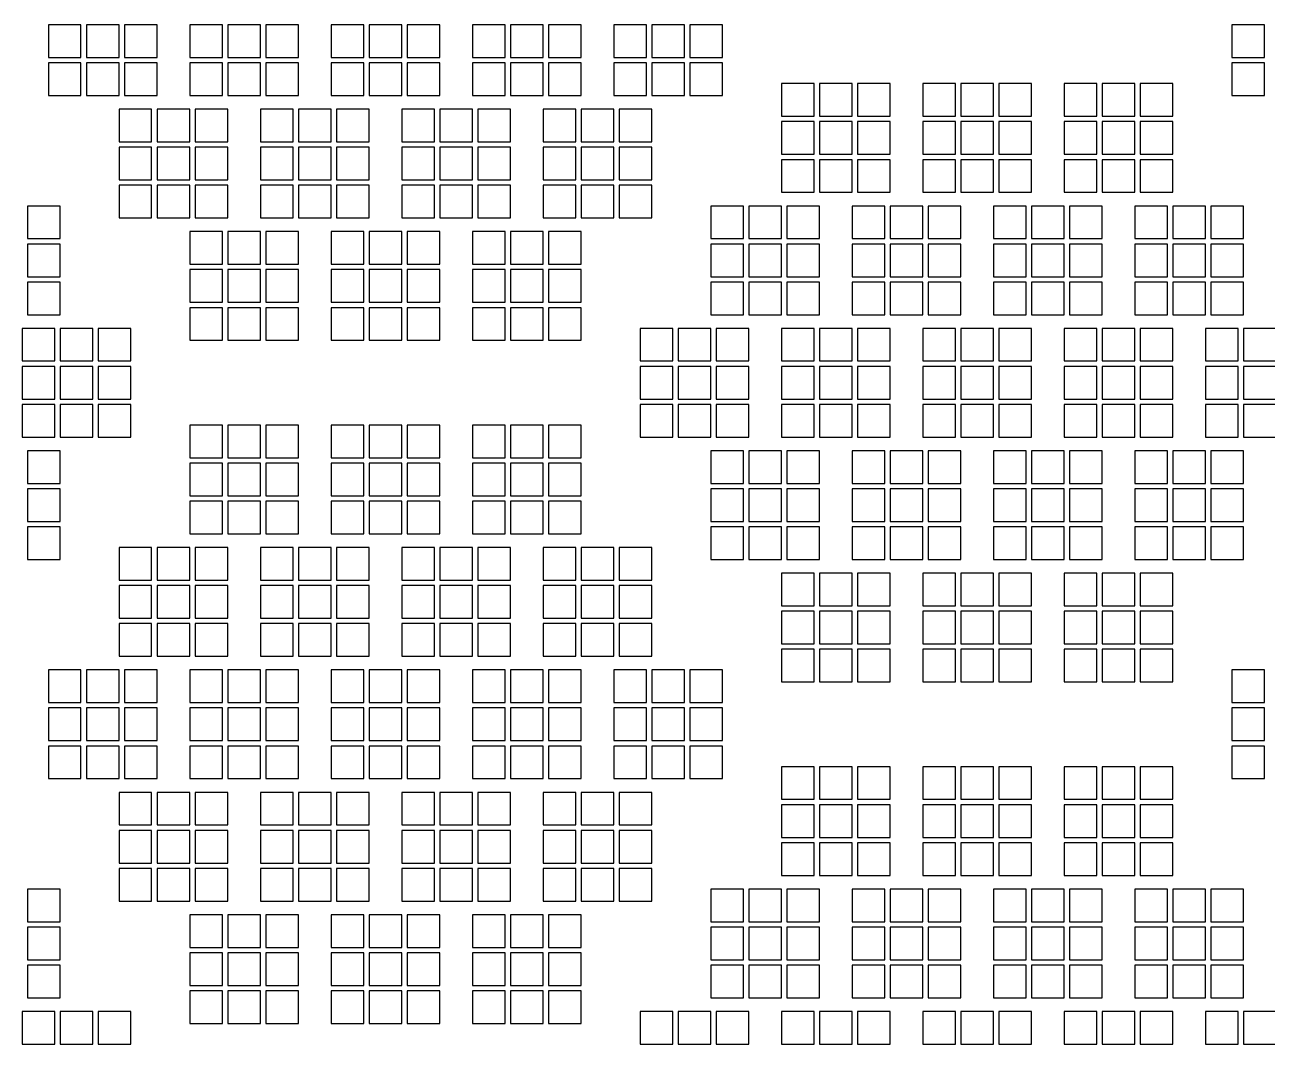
# Model space of a CAD drawing. Extents: x -49 to 54, y -38 to 38.
# Drawn here: x -22.36 to -10.94, y -20.22 to -10.85 of the extents above; entities that cross this region are included whole.
import ezdxf

# ---------------------------------------------------------------- set-up
doc = ezdxf.new("R2010")
doc.units = 0
doc.layers.add('BACK_LAYER', color=5, linetype='CONTINUOUS')

msp = doc.modelspace()

# ---------------------------------------------------------------- linework, layer by layer
at = {"layer": 'BACK_LAYER'}
for points in [[(-22.147, -11.147), (-21.847, -11.147), (-21.847, -10.847), (-22.147, -10.847)], [(-21.797, -11.147), (-21.497, -11.147), (-21.497, -10.847), (-21.797, -10.847)], [(-21.447, -11.147), (-21.147, -11.147), (-21.147, -10.847), (-21.447, -10.847)], [(-20.847, -11.147), (-20.547, -11.147), (-20.547, -10.847), (-20.847, -10.847)], [(-20.497, -11.147), (-20.197, -11.147), (-20.197, -10.847), (-20.497, -10.847)], [(-20.147, -11.147), (-19.847, -11.147), (-19.847, -10.847), (-20.147, -10.847)], [(-19.547, -11.147), (-19.247, -11.147), (-19.247, -10.847), (-19.547, -10.847)], [(-19.197, -11.147), (-18.897, -11.147), (-18.897, -10.847), (-19.197, -10.847)], [(-18.847, -11.147), (-18.547, -11.147), (-18.547, -10.847), (-18.847, -10.847)], [(-18.247, -11.147), (-17.947, -11.147), (-17.947, -10.847), (-18.247, -10.847)], [(-17.897, -11.147), (-17.597, -11.147), (-17.597, -10.847), (-17.897, -10.847)], [(-17.547, -11.147), (-17.247, -11.147), (-17.247, -10.847), (-17.547, -10.847)], [(-16.947, -11.147), (-16.647, -11.147), (-16.647, -10.847), (-16.947, -10.847)], [(-16.597, -11.147), (-16.297, -11.147), (-16.297, -10.847), (-16.597, -10.847)], [(-16.247, -11.147), (-15.947, -11.147), (-15.947, -10.847), (-16.247, -10.847)], [(-11.263, -11.147), (-10.963, -11.147), (-10.963, -10.847), (-11.263, -10.847)], [(-22.147, -11.497), (-21.847, -11.497), (-21.847, -11.197), (-22.147, -11.197)], [(-21.797, -11.497), (-21.497, -11.497), (-21.497, -11.197), (-21.797, -11.197)], [(-21.447, -11.497), (-21.147, -11.497), (-21.147, -11.197), (-21.447, -11.197)], [(-20.847, -11.497), (-20.547, -11.497), (-20.547, -11.197), (-20.847, -11.197)], [(-20.497, -11.497), (-20.197, -11.497), (-20.197, -11.197), (-20.497, -11.197)], [(-20.147, -11.497), (-19.847, -11.497), (-19.847, -11.197), (-20.147, -11.197)], [(-19.547, -11.497), (-19.247, -11.497), (-19.247, -11.197), (-19.547, -11.197)], [(-19.197, -11.497), (-18.897, -11.497), (-18.897, -11.197), (-19.197, -11.197)], [(-18.847, -11.497), (-18.547, -11.497), (-18.547, -11.197), (-18.847, -11.197)], [(-18.247, -11.497), (-17.947, -11.497), (-17.947, -11.197), (-18.247, -11.197)], [(-17.897, -11.497), (-17.597, -11.497), (-17.597, -11.197), (-17.897, -11.197)], [(-17.547, -11.497), (-17.247, -11.497), (-17.247, -11.197), (-17.547, -11.197)], [(-16.947, -11.497), (-16.647, -11.497), (-16.647, -11.197), (-16.947, -11.197)], [(-16.597, -11.497), (-16.297, -11.497), (-16.297, -11.197), (-16.597, -11.197)], [(-16.247, -11.497), (-15.947, -11.497), (-15.947, -11.197), (-16.247, -11.197)], [(-11.263, -11.497), (-10.963, -11.497), (-10.963, -11.197), (-11.263, -11.197)], [(-15.405, -11.687), (-15.105, -11.687), (-15.105, -11.387), (-15.405, -11.387)], [(-15.055, -11.687), (-14.755, -11.687), (-14.755, -11.387), (-15.055, -11.387)], [(-14.705, -11.687), (-14.405, -11.687), (-14.405, -11.387), (-14.705, -11.387)], [(-14.105, -11.687), (-13.805, -11.687), (-13.805, -11.387), (-14.105, -11.387)], [(-13.755, -11.687), (-13.455, -11.687), (-13.455, -11.387), (-13.755, -11.387)], [(-13.405, -11.687), (-13.105, -11.687), (-13.105, -11.387), (-13.405, -11.387)], [(-12.805, -11.687), (-12.505, -11.687), (-12.505, -11.387), (-12.805, -11.387)], [(-12.455, -11.687), (-12.155, -11.687), (-12.155, -11.387), (-12.455, -11.387)], [(-12.105, -11.687), (-11.805, -11.687), (-11.805, -11.387), (-12.105, -11.387)], [(-21.497, -11.922), (-21.197, -11.922), (-21.197, -11.622), (-21.497, -11.622)], [(-21.147, -11.922), (-20.847, -11.922), (-20.847, -11.622), (-21.147, -11.622)], [(-20.797, -11.922), (-20.497, -11.922), (-20.497, -11.622), (-20.797, -11.622)], [(-20.197, -11.922), (-19.897, -11.922), (-19.897, -11.622), (-20.197, -11.622)], [(-19.847, -11.922), (-19.547, -11.922), (-19.547, -11.622), (-19.847, -11.622)], [(-19.497, -11.922), (-19.197, -11.922), (-19.197, -11.622), (-19.497, -11.622)], [(-18.897, -11.922), (-18.597, -11.922), (-18.597, -11.622), (-18.897, -11.622)], [(-18.547, -11.922), (-18.247, -11.922), (-18.247, -11.622), (-18.547, -11.622)], [(-18.197, -11.922), (-17.897, -11.922), (-17.897, -11.622), (-18.197, -11.622)], [(-17.597, -11.922), (-17.297, -11.922), (-17.297, -11.622), (-17.597, -11.622)], [(-17.247, -11.922), (-16.947, -11.922), (-16.947, -11.622), (-17.247, -11.622)], [(-16.897, -11.922), (-16.597, -11.922), (-16.597, -11.622), (-16.897, -11.622)], [(-15.405, -12.037), (-15.105, -12.037), (-15.105, -11.737), (-15.405, -11.737)], [(-15.055, -12.037), (-14.755, -12.037), (-14.755, -11.737), (-15.055, -11.737)], [(-14.705, -12.037), (-14.405, -12.037), (-14.405, -11.737), (-14.705, -11.737)], [(-14.105, -12.037), (-13.805, -12.037), (-13.805, -11.737), (-14.105, -11.737)], [(-13.755, -12.037), (-13.455, -12.037), (-13.455, -11.737), (-13.755, -11.737)], [(-13.405, -12.037), (-13.105, -12.037), (-13.105, -11.737), (-13.405, -11.737)], [(-12.805, -12.037), (-12.505, -12.037), (-12.505, -11.737), (-12.805, -11.737)], [(-12.455, -12.037), (-12.155, -12.037), (-12.155, -11.737), (-12.455, -11.737)], [(-12.105, -12.037), (-11.805, -12.037), (-11.805, -11.737), (-12.105, -11.737)], [(-21.497, -12.272), (-21.197, -12.272), (-21.197, -11.972), (-21.497, -11.972)], [(-21.147, -12.272), (-20.847, -12.272), (-20.847, -11.972), (-21.147, -11.972)], [(-20.797, -12.272), (-20.497, -12.272), (-20.497, -11.972), (-20.797, -11.972)], [(-20.197, -12.272), (-19.897, -12.272), (-19.897, -11.972), (-20.197, -11.972)], [(-19.847, -12.272), (-19.547, -12.272), (-19.547, -11.972), (-19.847, -11.972)], [(-19.497, -12.272), (-19.197, -12.272), (-19.197, -11.972), (-19.497, -11.972)], [(-18.897, -12.272), (-18.597, -12.272), (-18.597, -11.972), (-18.897, -11.972)], [(-18.547, -12.272), (-18.247, -12.272), (-18.247, -11.972), (-18.547, -11.972)], [(-18.197, -12.272), (-17.897, -12.272), (-17.897, -11.972), (-18.197, -11.972)], [(-17.597, -12.272), (-17.297, -12.272), (-17.297, -11.972), (-17.597, -11.972)], [(-17.247, -12.272), (-16.947, -12.272), (-16.947, -11.972), (-17.247, -11.972)], [(-16.897, -12.272), (-16.597, -12.272), (-16.597, -11.972), (-16.897, -11.972)], [(-15.405, -12.387), (-15.105, -12.387), (-15.105, -12.087), (-15.405, -12.087)], [(-15.055, -12.387), (-14.755, -12.387), (-14.755, -12.087), (-15.055, -12.087)], [(-14.705, -12.387), (-14.405, -12.387), (-14.405, -12.087), (-14.705, -12.087)], [(-14.105, -12.387), (-13.805, -12.387), (-13.805, -12.087), (-14.105, -12.087)], [(-13.755, -12.387), (-13.455, -12.387), (-13.455, -12.087), (-13.755, -12.087)], [(-13.405, -12.387), (-13.105, -12.387), (-13.105, -12.087), (-13.405, -12.087)], [(-12.805, -12.387), (-12.505, -12.387), (-12.505, -12.087), (-12.805, -12.087)], [(-12.455, -12.387), (-12.155, -12.387), (-12.155, -12.087), (-12.455, -12.087)], [(-12.105, -12.387), (-11.805, -12.387), (-11.805, -12.087), (-12.105, -12.087)], [(-21.497, -12.622), (-21.197, -12.622), (-21.197, -12.322), (-21.497, -12.322)], [(-21.147, -12.622), (-20.847, -12.622), (-20.847, -12.322), (-21.147, -12.322)], [(-20.797, -12.622), (-20.497, -12.622), (-20.497, -12.322), (-20.797, -12.322)], [(-20.197, -12.622), (-19.897, -12.622), (-19.897, -12.322), (-20.197, -12.322)], [(-19.847, -12.622), (-19.547, -12.622), (-19.547, -12.322), (-19.847, -12.322)], [(-19.497, -12.622), (-19.197, -12.622), (-19.197, -12.322), (-19.497, -12.322)], [(-18.897, -12.622), (-18.597, -12.622), (-18.597, -12.322), (-18.897, -12.322)], [(-18.547, -12.622), (-18.247, -12.622), (-18.247, -12.322), (-18.547, -12.322)], [(-18.197, -12.622), (-17.897, -12.622), (-17.897, -12.322), (-18.197, -12.322)], [(-17.597, -12.622), (-17.297, -12.622), (-17.297, -12.322), (-17.597, -12.322)], [(-17.247, -12.622), (-16.947, -12.622), (-16.947, -12.322), (-17.247, -12.322)], [(-16.897, -12.622), (-16.597, -12.622), (-16.597, -12.322), (-16.897, -12.322)], [(-22.338, -12.813), (-22.038, -12.813), (-22.038, -12.513), (-22.338, -12.513)], [(-16.055, -12.813), (-15.755, -12.813), (-15.755, -12.513), (-16.055, -12.513)], [(-15.705, -12.813), (-15.405, -12.813), (-15.405, -12.513), (-15.705, -12.513)], [(-15.355, -12.813), (-15.055, -12.813), (-15.055, -12.513), (-15.355, -12.513)], [(-14.755, -12.813), (-14.455, -12.813), (-14.455, -12.513), (-14.755, -12.513)], [(-14.405, -12.813), (-14.105, -12.813), (-14.105, -12.513), (-14.405, -12.513)], [(-14.055, -12.813), (-13.755, -12.813), (-13.755, -12.513), (-14.055, -12.513)], [(-13.455, -12.813), (-13.155, -12.813), (-13.155, -12.513), (-13.455, -12.513)], [(-13.105, -12.813), (-12.805, -12.813), (-12.805, -12.513), (-13.105, -12.513)], [(-12.755, -12.813), (-12.455, -12.813), (-12.455, -12.513), (-12.755, -12.513)], [(-12.155, -12.813), (-11.855, -12.813), (-11.855, -12.513), (-12.155, -12.513)], [(-11.805, -12.813), (-11.505, -12.813), (-11.505, -12.513), (-11.805, -12.513)], [(-11.455, -12.813), (-11.155, -12.813), (-11.155, -12.513), (-11.455, -12.513)], [(-20.847, -13.048), (-20.547, -13.048), (-20.547, -12.748), (-20.847, -12.748)], [(-20.497, -13.048), (-20.197, -13.048), (-20.197, -12.748), (-20.497, -12.748)], [(-20.147, -13.048), (-19.847, -13.048), (-19.847, -12.748), (-20.147, -12.748)], [(-19.547, -13.048), (-19.247, -13.048), (-19.247, -12.748), (-19.547, -12.748)], [(-19.197, -13.048), (-18.897, -13.048), (-18.897, -12.748), (-19.197, -12.748)], [(-18.847, -13.048), (-18.547, -13.048), (-18.547, -12.748), (-18.847, -12.748)], [(-18.247, -13.048), (-17.947, -13.048), (-17.947, -12.748), (-18.247, -12.748)], [(-17.897, -13.048), (-17.597, -13.048), (-17.597, -12.748), (-17.897, -12.748)], [(-17.547, -13.048), (-17.247, -13.048), (-17.247, -12.748), (-17.547, -12.748)], [(-22.338, -13.163), (-22.038, -13.163), (-22.038, -12.863), (-22.338, -12.863)], [(-16.055, -13.163), (-15.755, -13.163), (-15.755, -12.863), (-16.055, -12.863)], [(-15.705, -13.163), (-15.405, -13.163), (-15.405, -12.863), (-15.705, -12.863)], [(-15.355, -13.163), (-15.055, -13.163), (-15.055, -12.863), (-15.355, -12.863)], [(-14.755, -13.163), (-14.455, -13.163), (-14.455, -12.863), (-14.755, -12.863)], [(-14.405, -13.163), (-14.105, -13.163), (-14.105, -12.863), (-14.405, -12.863)], [(-14.055, -13.163), (-13.755, -13.163), (-13.755, -12.863), (-14.055, -12.863)], [(-13.455, -13.163), (-13.155, -13.163), (-13.155, -12.863), (-13.455, -12.863)], [(-13.105, -13.163), (-12.805, -13.163), (-12.805, -12.863), (-13.105, -12.863)], [(-12.755, -13.163), (-12.455, -13.163), (-12.455, -12.863), (-12.755, -12.863)], [(-12.155, -13.163), (-11.855, -13.163), (-11.855, -12.863), (-12.155, -12.863)], [(-11.805, -13.163), (-11.505, -13.163), (-11.505, -12.863), (-11.805, -12.863)], [(-11.455, -13.163), (-11.155, -13.163), (-11.155, -12.863), (-11.455, -12.863)], [(-20.847, -13.398), (-20.547, -13.398), (-20.547, -13.098), (-20.847, -13.098)], [(-20.497, -13.398), (-20.197, -13.398), (-20.197, -13.098), (-20.497, -13.098)], [(-20.147, -13.398), (-19.847, -13.398), (-19.847, -13.098), (-20.147, -13.098)], [(-19.547, -13.398), (-19.247, -13.398), (-19.247, -13.098), (-19.547, -13.098)], [(-19.197, -13.398), (-18.897, -13.398), (-18.897, -13.098), (-19.197, -13.098)], [(-18.847, -13.398), (-18.547, -13.398), (-18.547, -13.098), (-18.847, -13.098)], [(-18.247, -13.398), (-17.947, -13.398), (-17.947, -13.098), (-18.247, -13.098)], [(-17.897, -13.398), (-17.597, -13.398), (-17.597, -13.098), (-17.897, -13.098)], [(-17.547, -13.398), (-17.247, -13.398), (-17.247, -13.098), (-17.547, -13.098)], [(-22.338, -13.513), (-22.038, -13.513), (-22.038, -13.213), (-22.338, -13.213)], [(-16.055, -13.513), (-15.755, -13.513), (-15.755, -13.213), (-16.055, -13.213)], [(-15.705, -13.513), (-15.405, -13.513), (-15.405, -13.213), (-15.705, -13.213)], [(-15.355, -13.513), (-15.055, -13.513), (-15.055, -13.213), (-15.355, -13.213)], [(-14.755, -13.513), (-14.455, -13.513), (-14.455, -13.213), (-14.755, -13.213)], [(-14.405, -13.513), (-14.105, -13.513), (-14.105, -13.213), (-14.405, -13.213)], [(-14.055, -13.513), (-13.755, -13.513), (-13.755, -13.213), (-14.055, -13.213)], [(-13.455, -13.513), (-13.155, -13.513), (-13.155, -13.213), (-13.455, -13.213)], [(-13.105, -13.513), (-12.805, -13.513), (-12.805, -13.213), (-13.105, -13.213)], [(-12.755, -13.513), (-12.455, -13.513), (-12.455, -13.213), (-12.755, -13.213)], [(-12.155, -13.513), (-11.855, -13.513), (-11.855, -13.213), (-12.155, -13.213)], [(-11.805, -13.513), (-11.505, -13.513), (-11.505, -13.213), (-11.805, -13.213)], [(-11.455, -13.513), (-11.155, -13.513), (-11.155, -13.213), (-11.455, -13.213)], [(-20.847, -13.748), (-20.547, -13.748), (-20.547, -13.448), (-20.847, -13.448)], [(-20.497, -13.748), (-20.197, -13.748), (-20.197, -13.448), (-20.497, -13.448)], [(-20.147, -13.748), (-19.847, -13.748), (-19.847, -13.448), (-20.147, -13.448)], [(-19.547, -13.748), (-19.247, -13.748), (-19.247, -13.448), (-19.547, -13.448)], [(-19.197, -13.748), (-18.897, -13.748), (-18.897, -13.448), (-19.197, -13.448)], [(-18.847, -13.748), (-18.547, -13.748), (-18.547, -13.448), (-18.847, -13.448)], [(-18.247, -13.748), (-17.947, -13.748), (-17.947, -13.448), (-18.247, -13.448)], [(-17.897, -13.748), (-17.597, -13.748), (-17.597, -13.448), (-17.897, -13.448)], [(-17.547, -13.748), (-17.247, -13.748), (-17.247, -13.448), (-17.547, -13.448)], [(-22.388, -13.938), (-22.088, -13.938), (-22.088, -13.638), (-22.388, -13.638)], [(-22.038, -13.938), (-21.738, -13.938), (-21.738, -13.638), (-22.038, -13.638)], [(-21.688, -13.938), (-21.388, -13.938), (-21.388, -13.638), (-21.688, -13.638)], [(-16.705, -13.938), (-16.405, -13.938), (-16.405, -13.638), (-16.705, -13.638)], [(-16.355, -13.938), (-16.055, -13.938), (-16.055, -13.638), (-16.355, -13.638)], [(-16.005, -13.938), (-15.705, -13.938), (-15.705, -13.638), (-16.005, -13.638)], [(-15.405, -13.938), (-15.105, -13.938), (-15.105, -13.638), (-15.405, -13.638)], [(-15.055, -13.938), (-14.755, -13.938), (-14.755, -13.638), (-15.055, -13.638)], [(-14.705, -13.938), (-14.405, -13.938), (-14.405, -13.638), (-14.705, -13.638)], [(-14.105, -13.938), (-13.805, -13.938), (-13.805, -13.638), (-14.105, -13.638)], [(-13.755, -13.938), (-13.455, -13.938), (-13.455, -13.638), (-13.755, -13.638)], [(-13.405, -13.938), (-13.105, -13.938), (-13.105, -13.638), (-13.405, -13.638)], [(-12.805, -13.938), (-12.505, -13.938), (-12.505, -13.638), (-12.805, -13.638)], [(-12.455, -13.938), (-12.155, -13.938), (-12.155, -13.638), (-12.455, -13.638)], [(-12.105, -13.938), (-11.805, -13.938), (-11.805, -13.638), (-12.105, -13.638)], [(-11.505, -13.938), (-11.205, -13.938), (-11.205, -13.638), (-11.505, -13.638)], [(-11.155, -13.938), (-10.855, -13.938), (-10.855, -13.638), (-11.155, -13.638)], [(-22.388, -14.288), (-22.088, -14.288), (-22.088, -13.988), (-22.388, -13.988)], [(-22.038, -14.288), (-21.738, -14.288), (-21.738, -13.988), (-22.038, -13.988)], [(-21.688, -14.288), (-21.388, -14.288), (-21.388, -13.988), (-21.688, -13.988)], [(-16.705, -14.288), (-16.405, -14.288), (-16.405, -13.988), (-16.705, -13.988)], [(-16.355, -14.288), (-16.055, -14.288), (-16.055, -13.988), (-16.355, -13.988)], [(-16.005, -14.288), (-15.705, -14.288), (-15.705, -13.988), (-16.005, -13.988)], [(-15.405, -14.288), (-15.105, -14.288), (-15.105, -13.988), (-15.405, -13.988)], [(-15.055, -14.288), (-14.755, -14.288), (-14.755, -13.988), (-15.055, -13.988)], [(-14.705, -14.288), (-14.405, -14.288), (-14.405, -13.988), (-14.705, -13.988)], [(-14.105, -14.288), (-13.805, -14.288), (-13.805, -13.988), (-14.105, -13.988)], [(-13.755, -14.288), (-13.455, -14.288), (-13.455, -13.988), (-13.755, -13.988)], [(-13.405, -14.288), (-13.105, -14.288), (-13.105, -13.988), (-13.405, -13.988)], [(-12.805, -14.288), (-12.505, -14.288), (-12.505, -13.988), (-12.805, -13.988)], [(-12.455, -14.288), (-12.155, -14.288), (-12.155, -13.988), (-12.455, -13.988)], [(-12.105, -14.288), (-11.805, -14.288), (-11.805, -13.988), (-12.105, -13.988)], [(-11.505, -14.288), (-11.205, -14.288), (-11.205, -13.988), (-11.505, -13.988)], [(-11.155, -14.288), (-10.855, -14.288), (-10.855, -13.988), (-11.155, -13.988)], [(-22.388, -14.638), (-22.088, -14.638), (-22.088, -14.338), (-22.388, -14.338)], [(-22.038, -14.638), (-21.738, -14.638), (-21.738, -14.338), (-22.038, -14.338)], [(-21.688, -14.638), (-21.388, -14.638), (-21.388, -14.338), (-21.688, -14.338)], [(-16.705, -14.638), (-16.405, -14.638), (-16.405, -14.338), (-16.705, -14.338)], [(-16.355, -14.638), (-16.055, -14.638), (-16.055, -14.338), (-16.355, -14.338)], [(-16.005, -14.638), (-15.705, -14.638), (-15.705, -14.338), (-16.005, -14.338)], [(-15.405, -14.638), (-15.105, -14.638), (-15.105, -14.338), (-15.405, -14.338)], [(-15.055, -14.638), (-14.755, -14.638), (-14.755, -14.338), (-15.055, -14.338)], [(-14.705, -14.638), (-14.405, -14.638), (-14.405, -14.338), (-14.705, -14.338)], [(-14.105, -14.638), (-13.805, -14.638), (-13.805, -14.338), (-14.105, -14.338)], [(-13.755, -14.638), (-13.455, -14.638), (-13.455, -14.338), (-13.755, -14.338)], [(-13.405, -14.638), (-13.105, -14.638), (-13.105, -14.338), (-13.405, -14.338)], [(-12.805, -14.638), (-12.505, -14.638), (-12.505, -14.338), (-12.805, -14.338)], [(-12.455, -14.638), (-12.155, -14.638), (-12.155, -14.338), (-12.455, -14.338)], [(-12.105, -14.638), (-11.805, -14.638), (-11.805, -14.338), (-12.105, -14.338)], [(-11.505, -14.638), (-11.205, -14.638), (-11.205, -14.338), (-11.505, -14.338)], [(-11.155, -14.638), (-10.855, -14.638), (-10.855, -14.338), (-11.155, -14.338)], [(-20.847, -14.829), (-20.547, -14.829), (-20.547, -14.529), (-20.847, -14.529)], [(-20.497, -14.829), (-20.197, -14.829), (-20.197, -14.529), (-20.497, -14.529)], [(-20.147, -14.829), (-19.847, -14.829), (-19.847, -14.529), (-20.147, -14.529)], [(-19.547, -14.829), (-19.247, -14.829), (-19.247, -14.529), (-19.547, -14.529)], [(-19.197, -14.829), (-18.897, -14.829), (-18.897, -14.529), (-19.197, -14.529)], [(-18.847, -14.829), (-18.547, -14.829), (-18.547, -14.529), (-18.847, -14.529)], [(-18.247, -14.829), (-17.947, -14.829), (-17.947, -14.529), (-18.247, -14.529)], [(-17.897, -14.829), (-17.597, -14.829), (-17.597, -14.529), (-17.897, -14.529)], [(-17.547, -14.829), (-17.247, -14.829), (-17.247, -14.529), (-17.547, -14.529)], [(-22.338, -15.064), (-22.038, -15.064), (-22.038, -14.764), (-22.338, -14.764)], [(-16.055, -15.064), (-15.755, -15.064), (-15.755, -14.764), (-16.055, -14.764)], [(-15.705, -15.064), (-15.405, -15.064), (-15.405, -14.764), (-15.705, -14.764)], [(-15.355, -15.064), (-15.055, -15.064), (-15.055, -14.764), (-15.355, -14.764)], [(-14.755, -15.064), (-14.455, -15.064), (-14.455, -14.764), (-14.755, -14.764)], [(-14.405, -15.064), (-14.105, -15.064), (-14.105, -14.764), (-14.405, -14.764)], [(-14.055, -15.064), (-13.755, -15.064), (-13.755, -14.764), (-14.055, -14.764)], [(-13.455, -15.064), (-13.155, -15.064), (-13.155, -14.764), (-13.455, -14.764)], [(-13.105, -15.064), (-12.805, -15.064), (-12.805, -14.764), (-13.105, -14.764)], [(-12.755, -15.064), (-12.455, -15.064), (-12.455, -14.764), (-12.755, -14.764)], [(-12.155, -15.064), (-11.855, -15.064), (-11.855, -14.764), (-12.155, -14.764)], [(-11.805, -15.064), (-11.505, -15.064), (-11.505, -14.764), (-11.805, -14.764)], [(-11.455, -15.064), (-11.155, -15.064), (-11.155, -14.764), (-11.455, -14.764)], [(-20.847, -15.179), (-20.547, -15.179), (-20.547, -14.879), (-20.847, -14.879)], [(-20.497, -15.179), (-20.197, -15.179), (-20.197, -14.879), (-20.497, -14.879)], [(-20.147, -15.179), (-19.847, -15.179), (-19.847, -14.879), (-20.147, -14.879)], [(-19.547, -15.179), (-19.247, -15.179), (-19.247, -14.879), (-19.547, -14.879)], [(-19.197, -15.179), (-18.897, -15.179), (-18.897, -14.879), (-19.197, -14.879)], [(-18.847, -15.179), (-18.547, -15.179), (-18.547, -14.879), (-18.847, -14.879)], [(-18.247, -15.179), (-17.947, -15.179), (-17.947, -14.879), (-18.247, -14.879)], [(-17.897, -15.179), (-17.597, -15.179), (-17.597, -14.879), (-17.897, -14.879)], [(-17.547, -15.179), (-17.247, -15.179), (-17.247, -14.879), (-17.547, -14.879)], [(-22.338, -15.414), (-22.038, -15.414), (-22.038, -15.114), (-22.338, -15.114)], [(-16.055, -15.414), (-15.755, -15.414), (-15.755, -15.114), (-16.055, -15.114)], [(-15.705, -15.414), (-15.405, -15.414), (-15.405, -15.114), (-15.705, -15.114)], [(-15.355, -15.414), (-15.055, -15.414), (-15.055, -15.114), (-15.355, -15.114)], [(-14.755, -15.414), (-14.455, -15.414), (-14.455, -15.114), (-14.755, -15.114)], [(-14.405, -15.414), (-14.105, -15.414), (-14.105, -15.114), (-14.405, -15.114)], [(-14.055, -15.414), (-13.755, -15.414), (-13.755, -15.114), (-14.055, -15.114)], [(-13.455, -15.414), (-13.155, -15.414), (-13.155, -15.114), (-13.455, -15.114)], [(-13.105, -15.414), (-12.805, -15.414), (-12.805, -15.114), (-13.105, -15.114)], [(-12.755, -15.414), (-12.455, -15.414), (-12.455, -15.114), (-12.755, -15.114)], [(-12.155, -15.414), (-11.855, -15.414), (-11.855, -15.114), (-12.155, -15.114)], [(-11.805, -15.414), (-11.505, -15.414), (-11.505, -15.114), (-11.805, -15.114)], [(-11.455, -15.414), (-11.155, -15.414), (-11.155, -15.114), (-11.455, -15.114)], [(-20.847, -15.529), (-20.547, -15.529), (-20.547, -15.229), (-20.847, -15.229)], [(-20.497, -15.529), (-20.197, -15.529), (-20.197, -15.229), (-20.497, -15.229)], [(-20.147, -15.529), (-19.847, -15.529), (-19.847, -15.229), (-20.147, -15.229)], [(-19.547, -15.529), (-19.247, -15.529), (-19.247, -15.229), (-19.547, -15.229)], [(-19.197, -15.529), (-18.897, -15.529), (-18.897, -15.229), (-19.197, -15.229)], [(-18.847, -15.529), (-18.547, -15.529), (-18.547, -15.229), (-18.847, -15.229)], [(-18.247, -15.529), (-17.947, -15.529), (-17.947, -15.229), (-18.247, -15.229)], [(-17.897, -15.529), (-17.597, -15.529), (-17.597, -15.229), (-17.897, -15.229)], [(-17.547, -15.529), (-17.247, -15.529), (-17.247, -15.229), (-17.547, -15.229)], [(-22.338, -15.764), (-22.038, -15.764), (-22.038, -15.464), (-22.338, -15.464)], [(-16.055, -15.764), (-15.755, -15.764), (-15.755, -15.464), (-16.055, -15.464)], [(-15.705, -15.764), (-15.405, -15.764), (-15.405, -15.464), (-15.705, -15.464)], [(-15.355, -15.764), (-15.055, -15.764), (-15.055, -15.464), (-15.355, -15.464)], [(-14.755, -15.764), (-14.455, -15.764), (-14.455, -15.464), (-14.755, -15.464)], [(-14.405, -15.764), (-14.105, -15.764), (-14.105, -15.464), (-14.405, -15.464)], [(-14.055, -15.764), (-13.755, -15.764), (-13.755, -15.464), (-14.055, -15.464)], [(-13.455, -15.764), (-13.155, -15.764), (-13.155, -15.464), (-13.455, -15.464)], [(-13.105, -15.764), (-12.805, -15.764), (-12.805, -15.464), (-13.105, -15.464)], [(-12.755, -15.764), (-12.455, -15.764), (-12.455, -15.464), (-12.755, -15.464)], [(-12.155, -15.764), (-11.855, -15.764), (-11.855, -15.464), (-12.155, -15.464)], [(-11.805, -15.764), (-11.505, -15.764), (-11.505, -15.464), (-11.805, -15.464)], [(-11.455, -15.764), (-11.155, -15.764), (-11.155, -15.464), (-11.455, -15.464)], [(-21.497, -15.954), (-21.197, -15.954), (-21.197, -15.654), (-21.497, -15.654)], [(-21.147, -15.954), (-20.847, -15.954), (-20.847, -15.654), (-21.147, -15.654)], [(-20.797, -15.954), (-20.497, -15.954), (-20.497, -15.654), (-20.797, -15.654)], [(-20.197, -15.954), (-19.897, -15.954), (-19.897, -15.654), (-20.197, -15.654)], [(-19.847, -15.954), (-19.547, -15.954), (-19.547, -15.654), (-19.847, -15.654)], [(-19.497, -15.954), (-19.197, -15.954), (-19.197, -15.654), (-19.497, -15.654)], [(-18.897, -15.954), (-18.597, -15.954), (-18.597, -15.654), (-18.897, -15.654)], [(-18.547, -15.954), (-18.247, -15.954), (-18.247, -15.654), (-18.547, -15.654)], [(-18.197, -15.954), (-17.897, -15.954), (-17.897, -15.654), (-18.197, -15.654)], [(-17.597, -15.954), (-17.297, -15.954), (-17.297, -15.654), (-17.597, -15.654)], [(-17.247, -15.954), (-16.947, -15.954), (-16.947, -15.654), (-17.247, -15.654)], [(-16.897, -15.954), (-16.597, -15.954), (-16.597, -15.654), (-16.897, -15.654)], [(-15.405, -16.19), (-15.105, -16.19), (-15.105, -15.89), (-15.405, -15.89)], [(-15.055, -16.19), (-14.755, -16.19), (-14.755, -15.89), (-15.055, -15.89)], [(-14.705, -16.19), (-14.405, -16.19), (-14.405, -15.89), (-14.705, -15.89)], [(-14.105, -16.19), (-13.805, -16.19), (-13.805, -15.89), (-14.105, -15.89)], [(-13.755, -16.19), (-13.455, -16.19), (-13.455, -15.89), (-13.755, -15.89)], [(-13.405, -16.19), (-13.105, -16.19), (-13.105, -15.89), (-13.405, -15.89)], [(-12.805, -16.19), (-12.505, -16.19), (-12.505, -15.89), (-12.805, -15.89)], [(-12.455, -16.19), (-12.155, -16.19), (-12.155, -15.89), (-12.455, -15.89)], [(-12.105, -16.19), (-11.805, -16.19), (-11.805, -15.89), (-12.105, -15.89)], [(-21.497, -16.304), (-21.197, -16.304), (-21.197, -16.004), (-21.497, -16.004)], [(-21.147, -16.304), (-20.847, -16.304), (-20.847, -16.004), (-21.147, -16.004)], [(-20.797, -16.304), (-20.497, -16.304), (-20.497, -16.004), (-20.797, -16.004)], [(-20.197, -16.304), (-19.897, -16.304), (-19.897, -16.004), (-20.197, -16.004)], [(-19.847, -16.304), (-19.547, -16.304), (-19.547, -16.004), (-19.847, -16.004)], [(-19.497, -16.304), (-19.197, -16.304), (-19.197, -16.004), (-19.497, -16.004)], [(-18.897, -16.304), (-18.597, -16.304), (-18.597, -16.004), (-18.897, -16.004)], [(-18.547, -16.304), (-18.247, -16.304), (-18.247, -16.004), (-18.547, -16.004)], [(-18.197, -16.304), (-17.897, -16.304), (-17.897, -16.004), (-18.197, -16.004)], [(-17.597, -16.304), (-17.297, -16.304), (-17.297, -16.004), (-17.597, -16.004)], [(-17.247, -16.304), (-16.947, -16.304), (-16.947, -16.004), (-17.247, -16.004)], [(-16.897, -16.304), (-16.597, -16.304), (-16.597, -16.004), (-16.897, -16.004)], [(-15.405, -16.54), (-15.105, -16.54), (-15.105, -16.24), (-15.405, -16.24)], [(-15.055, -16.54), (-14.755, -16.54), (-14.755, -16.24), (-15.055, -16.24)], [(-14.705, -16.54), (-14.405, -16.54), (-14.405, -16.24), (-14.705, -16.24)], [(-14.105, -16.54), (-13.805, -16.54), (-13.805, -16.24), (-14.105, -16.24)], [(-13.755, -16.54), (-13.455, -16.54), (-13.455, -16.24), (-13.755, -16.24)], [(-13.405, -16.54), (-13.105, -16.54), (-13.105, -16.24), (-13.405, -16.24)], [(-12.805, -16.54), (-12.505, -16.54), (-12.505, -16.24), (-12.805, -16.24)], [(-12.455, -16.54), (-12.155, -16.54), (-12.155, -16.24), (-12.455, -16.24)], [(-12.105, -16.54), (-11.805, -16.54), (-11.805, -16.24), (-12.105, -16.24)], [(-21.497, -16.654), (-21.197, -16.654), (-21.197, -16.354), (-21.497, -16.354)], [(-21.147, -16.654), (-20.847, -16.654), (-20.847, -16.354), (-21.147, -16.354)], [(-20.797, -16.654), (-20.497, -16.654), (-20.497, -16.354), (-20.797, -16.354)], [(-20.197, -16.654), (-19.897, -16.654), (-19.897, -16.354), (-20.197, -16.354)], [(-19.847, -16.654), (-19.547, -16.654), (-19.547, -16.354), (-19.847, -16.354)], [(-19.497, -16.654), (-19.197, -16.654), (-19.197, -16.354), (-19.497, -16.354)], [(-18.897, -16.654), (-18.597, -16.654), (-18.597, -16.354), (-18.897, -16.354)], [(-18.547, -16.654), (-18.247, -16.654), (-18.247, -16.354), (-18.547, -16.354)], [(-18.197, -16.654), (-17.897, -16.654), (-17.897, -16.354), (-18.197, -16.354)], [(-17.597, -16.654), (-17.297, -16.654), (-17.297, -16.354), (-17.597, -16.354)], [(-17.247, -16.654), (-16.947, -16.654), (-16.947, -16.354), (-17.247, -16.354)], [(-16.897, -16.654), (-16.597, -16.654), (-16.597, -16.354), (-16.897, -16.354)], [(-15.405, -16.89), (-15.105, -16.89), (-15.105, -16.59), (-15.405, -16.59)], [(-15.055, -16.89), (-14.755, -16.89), (-14.755, -16.59), (-15.055, -16.59)], [(-14.705, -16.89), (-14.405, -16.89), (-14.405, -16.59), (-14.705, -16.59)], [(-14.105, -16.89), (-13.805, -16.89), (-13.805, -16.59), (-14.105, -16.59)], [(-13.755, -16.89), (-13.455, -16.89), (-13.455, -16.59), (-13.755, -16.59)], [(-13.405, -16.89), (-13.105, -16.89), (-13.105, -16.59), (-13.405, -16.59)], [(-12.805, -16.89), (-12.505, -16.89), (-12.505, -16.59), (-12.805, -16.59)], [(-12.455, -16.89), (-12.155, -16.89), (-12.155, -16.59), (-12.455, -16.59)], [(-12.105, -16.89), (-11.805, -16.89), (-11.805, -16.59), (-12.105, -16.59)], [(-22.147, -17.08), (-21.847, -17.08), (-21.847, -16.78), (-22.147, -16.78)], [(-21.797, -17.08), (-21.497, -17.08), (-21.497, -16.78), (-21.797, -16.78)], [(-21.447, -17.08), (-21.147, -17.08), (-21.147, -16.78), (-21.447, -16.78)], [(-20.847, -17.08), (-20.547, -17.08), (-20.547, -16.78), (-20.847, -16.78)], [(-20.497, -17.08), (-20.197, -17.08), (-20.197, -16.78), (-20.497, -16.78)], [(-20.147, -17.08), (-19.847, -17.08), (-19.847, -16.78), (-20.147, -16.78)], [(-19.547, -17.08), (-19.247, -17.08), (-19.247, -16.78), (-19.547, -16.78)], [(-19.197, -17.08), (-18.897, -17.08), (-18.897, -16.78), (-19.197, -16.78)], [(-18.847, -17.08), (-18.547, -17.08), (-18.547, -16.78), (-18.847, -16.78)], [(-18.247, -17.08), (-17.947, -17.08), (-17.947, -16.78), (-18.247, -16.78)], [(-17.897, -17.08), (-17.597, -17.08), (-17.597, -16.78), (-17.897, -16.78)], [(-17.547, -17.08), (-17.247, -17.08), (-17.247, -16.78), (-17.547, -16.78)], [(-16.947, -17.08), (-16.647, -17.08), (-16.647, -16.78), (-16.947, -16.78)], [(-16.597, -17.08), (-16.297, -17.08), (-16.297, -16.78), (-16.597, -16.78)], [(-16.247, -17.08), (-15.947, -17.08), (-15.947, -16.78), (-16.247, -16.78)], [(-11.263, -17.08), (-10.963, -17.08), (-10.963, -16.78), (-11.263, -16.78)], [(-22.147, -17.43), (-21.847, -17.43), (-21.847, -17.13), (-22.147, -17.13)], [(-21.797, -17.43), (-21.497, -17.43), (-21.497, -17.13), (-21.797, -17.13)], [(-21.447, -17.43), (-21.147, -17.43), (-21.147, -17.13), (-21.447, -17.13)], [(-20.847, -17.43), (-20.547, -17.43), (-20.547, -17.13), (-20.847, -17.13)], [(-20.497, -17.43), (-20.197, -17.43), (-20.197, -17.13), (-20.497, -17.13)], [(-20.147, -17.43), (-19.847, -17.43), (-19.847, -17.13), (-20.147, -17.13)], [(-19.547, -17.43), (-19.247, -17.43), (-19.247, -17.13), (-19.547, -17.13)], [(-19.197, -17.43), (-18.897, -17.43), (-18.897, -17.13), (-19.197, -17.13)], [(-18.847, -17.43), (-18.547, -17.43), (-18.547, -17.13), (-18.847, -17.13)], [(-18.247, -17.43), (-17.947, -17.43), (-17.947, -17.13), (-18.247, -17.13)], [(-17.897, -17.43), (-17.597, -17.43), (-17.597, -17.13), (-17.897, -17.13)], [(-17.547, -17.43), (-17.247, -17.43), (-17.247, -17.13), (-17.547, -17.13)], [(-16.947, -17.43), (-16.647, -17.43), (-16.647, -17.13), (-16.947, -17.13)], [(-16.597, -17.43), (-16.297, -17.43), (-16.297, -17.13), (-16.597, -17.13)], [(-16.247, -17.43), (-15.947, -17.43), (-15.947, -17.13), (-16.247, -17.13)], [(-11.263, -17.43), (-10.963, -17.43), (-10.963, -17.13), (-11.263, -17.13)], [(-22.147, -17.78), (-21.847, -17.78), (-21.847, -17.48), (-22.147, -17.48)], [(-21.797, -17.78), (-21.497, -17.78), (-21.497, -17.48), (-21.797, -17.48)], [(-21.447, -17.78), (-21.147, -17.78), (-21.147, -17.48), (-21.447, -17.48)], [(-20.847, -17.78), (-20.547, -17.78), (-20.547, -17.48), (-20.847, -17.48)], [(-20.497, -17.78), (-20.197, -17.78), (-20.197, -17.48), (-20.497, -17.48)], [(-20.147, -17.78), (-19.847, -17.78), (-19.847, -17.48), (-20.147, -17.48)], [(-19.547, -17.78), (-19.247, -17.78), (-19.247, -17.48), (-19.547, -17.48)], [(-19.197, -17.78), (-18.897, -17.78), (-18.897, -17.48), (-19.197, -17.48)], [(-18.847, -17.78), (-18.547, -17.78), (-18.547, -17.48), (-18.847, -17.48)], [(-18.247, -17.78), (-17.947, -17.78), (-17.947, -17.48), (-18.247, -17.48)], [(-17.897, -17.78), (-17.597, -17.78), (-17.597, -17.48), (-17.897, -17.48)], [(-17.547, -17.78), (-17.247, -17.78), (-17.247, -17.48), (-17.547, -17.48)], [(-16.947, -17.78), (-16.647, -17.78), (-16.647, -17.48), (-16.947, -17.48)], [(-16.597, -17.78), (-16.297, -17.78), (-16.297, -17.48), (-16.597, -17.48)], [(-16.247, -17.78), (-15.947, -17.78), (-15.947, -17.48), (-16.247, -17.48)], [(-11.263, -17.78), (-10.963, -17.78), (-10.963, -17.48), (-11.263, -17.48)], [(-15.405, -17.97), (-15.105, -17.97), (-15.105, -17.67), (-15.405, -17.67)], [(-15.055, -17.97), (-14.755, -17.97), (-14.755, -17.67), (-15.055, -17.67)], [(-14.705, -17.97), (-14.405, -17.97), (-14.405, -17.67), (-14.705, -17.67)], [(-14.105, -17.97), (-13.805, -17.97), (-13.805, -17.67), (-14.105, -17.67)], [(-13.755, -17.97), (-13.455, -17.97), (-13.455, -17.67), (-13.755, -17.67)], [(-13.405, -17.97), (-13.105, -17.97), (-13.105, -17.67), (-13.405, -17.67)], [(-12.805, -17.97), (-12.505, -17.97), (-12.505, -17.67), (-12.805, -17.67)], [(-12.455, -17.97), (-12.155, -17.97), (-12.155, -17.67), (-12.455, -17.67)], [(-12.105, -17.97), (-11.805, -17.97), (-11.805, -17.67), (-12.105, -17.67)], [(-21.497, -18.206), (-21.197, -18.206), (-21.197, -17.906), (-21.497, -17.906)], [(-21.147, -18.206), (-20.847, -18.206), (-20.847, -17.906), (-21.147, -17.906)], [(-20.797, -18.206), (-20.497, -18.206), (-20.497, -17.906), (-20.797, -17.906)], [(-20.197, -18.206), (-19.897, -18.206), (-19.897, -17.906), (-20.197, -17.906)], [(-19.847, -18.206), (-19.547, -18.206), (-19.547, -17.906), (-19.847, -17.906)], [(-19.497, -18.206), (-19.197, -18.206), (-19.197, -17.906), (-19.497, -17.906)], [(-18.897, -18.206), (-18.597, -18.206), (-18.597, -17.906), (-18.897, -17.906)], [(-18.547, -18.206), (-18.247, -18.206), (-18.247, -17.906), (-18.547, -17.906)], [(-18.197, -18.206), (-17.897, -18.206), (-17.897, -17.906), (-18.197, -17.906)], [(-17.597, -18.206), (-17.297, -18.206), (-17.297, -17.906), (-17.597, -17.906)], [(-17.247, -18.206), (-16.947, -18.206), (-16.947, -17.906), (-17.247, -17.906)], [(-16.897, -18.206), (-16.597, -18.206), (-16.597, -17.906), (-16.897, -17.906)], [(-15.405, -18.32), (-15.105, -18.32), (-15.105, -18.02), (-15.405, -18.02)], [(-15.055, -18.32), (-14.755, -18.32), (-14.755, -18.02), (-15.055, -18.02)], [(-14.705, -18.32), (-14.405, -18.32), (-14.405, -18.02), (-14.705, -18.02)], [(-14.105, -18.32), (-13.805, -18.32), (-13.805, -18.02), (-14.105, -18.02)], [(-13.755, -18.32), (-13.455, -18.32), (-13.455, -18.02), (-13.755, -18.02)], [(-13.405, -18.32), (-13.105, -18.32), (-13.105, -18.02), (-13.405, -18.02)], [(-12.805, -18.32), (-12.505, -18.32), (-12.505, -18.02), (-12.805, -18.02)], [(-12.455, -18.32), (-12.155, -18.32), (-12.155, -18.02), (-12.455, -18.02)], [(-12.105, -18.32), (-11.805, -18.32), (-11.805, -18.02), (-12.105, -18.02)], [(-21.497, -18.556), (-21.197, -18.556), (-21.197, -18.256), (-21.497, -18.256)], [(-21.147, -18.556), (-20.847, -18.556), (-20.847, -18.256), (-21.147, -18.256)], [(-20.797, -18.556), (-20.497, -18.556), (-20.497, -18.256), (-20.797, -18.256)], [(-20.197, -18.556), (-19.897, -18.556), (-19.897, -18.256), (-20.197, -18.256)], [(-19.847, -18.556), (-19.547, -18.556), (-19.547, -18.256), (-19.847, -18.256)], [(-19.497, -18.556), (-19.197, -18.556), (-19.197, -18.256), (-19.497, -18.256)], [(-18.897, -18.556), (-18.597, -18.556), (-18.597, -18.256), (-18.897, -18.256)], [(-18.547, -18.556), (-18.247, -18.556), (-18.247, -18.256), (-18.547, -18.256)], [(-18.197, -18.556), (-17.897, -18.556), (-17.897, -18.256), (-18.197, -18.256)], [(-17.597, -18.556), (-17.297, -18.556), (-17.297, -18.256), (-17.597, -18.256)], [(-17.247, -18.556), (-16.947, -18.556), (-16.947, -18.256), (-17.247, -18.256)], [(-16.897, -18.556), (-16.597, -18.556), (-16.597, -18.256), (-16.897, -18.256)], [(-15.405, -18.67), (-15.105, -18.67), (-15.105, -18.37), (-15.405, -18.37)], [(-15.055, -18.67), (-14.755, -18.67), (-14.755, -18.37), (-15.055, -18.37)], [(-14.705, -18.67), (-14.405, -18.67), (-14.405, -18.37), (-14.705, -18.37)], [(-14.105, -18.67), (-13.805, -18.67), (-13.805, -18.37), (-14.105, -18.37)], [(-13.755, -18.67), (-13.455, -18.67), (-13.455, -18.37), (-13.755, -18.37)], [(-13.405, -18.67), (-13.105, -18.67), (-13.105, -18.37), (-13.405, -18.37)], [(-12.805, -18.67), (-12.505, -18.67), (-12.505, -18.37), (-12.805, -18.37)], [(-12.455, -18.67), (-12.155, -18.67), (-12.155, -18.37), (-12.455, -18.37)], [(-12.105, -18.67), (-11.805, -18.67), (-11.805, -18.37), (-12.105, -18.37)], [(-21.497, -18.906), (-21.197, -18.906), (-21.197, -18.606), (-21.497, -18.606)], [(-21.147, -18.906), (-20.847, -18.906), (-20.847, -18.606), (-21.147, -18.606)], [(-20.797, -18.906), (-20.497, -18.906), (-20.497, -18.606), (-20.797, -18.606)], [(-20.197, -18.906), (-19.897, -18.906), (-19.897, -18.606), (-20.197, -18.606)], [(-19.847, -18.906), (-19.547, -18.906), (-19.547, -18.606), (-19.847, -18.606)], [(-19.497, -18.906), (-19.197, -18.906), (-19.197, -18.606), (-19.497, -18.606)], [(-18.897, -18.906), (-18.597, -18.906), (-18.597, -18.606), (-18.897, -18.606)], [(-18.547, -18.906), (-18.247, -18.906), (-18.247, -18.606), (-18.547, -18.606)], [(-18.197, -18.906), (-17.897, -18.906), (-17.897, -18.606), (-18.197, -18.606)], [(-17.597, -18.906), (-17.297, -18.906), (-17.297, -18.606), (-17.597, -18.606)], [(-17.247, -18.906), (-16.947, -18.906), (-16.947, -18.606), (-17.247, -18.606)], [(-16.897, -18.906), (-16.597, -18.906), (-16.597, -18.606), (-16.897, -18.606)], [(-22.338, -19.096), (-22.038, -19.096), (-22.038, -18.796), (-22.338, -18.796)], [(-16.055, -19.096), (-15.755, -19.096), (-15.755, -18.796), (-16.055, -18.796)], [(-15.705, -19.096), (-15.405, -19.096), (-15.405, -18.796), (-15.705, -18.796)], [(-15.355, -19.096), (-15.055, -19.096), (-15.055, -18.796), (-15.355, -18.796)], [(-14.755, -19.096), (-14.455, -19.096), (-14.455, -18.796), (-14.755, -18.796)], [(-14.405, -19.096), (-14.105, -19.096), (-14.105, -18.796), (-14.405, -18.796)], [(-14.055, -19.096), (-13.755, -19.096), (-13.755, -18.796), (-14.055, -18.796)], [(-13.455, -19.096), (-13.155, -19.096), (-13.155, -18.796), (-13.455, -18.796)], [(-13.105, -19.096), (-12.805, -19.096), (-12.805, -18.796), (-13.105, -18.796)], [(-12.755, -19.096), (-12.455, -19.096), (-12.455, -18.796), (-12.755, -18.796)], [(-12.155, -19.096), (-11.855, -19.096), (-11.855, -18.796), (-12.155, -18.796)], [(-11.805, -19.096), (-11.505, -19.096), (-11.505, -18.796), (-11.805, -18.796)], [(-11.455, -19.096), (-11.155, -19.096), (-11.155, -18.796), (-11.455, -18.796)], [(-20.847, -19.332), (-20.547, -19.332), (-20.547, -19.032), (-20.847, -19.032)], [(-20.497, -19.332), (-20.197, -19.332), (-20.197, -19.032), (-20.497, -19.032)], [(-20.147, -19.332), (-19.847, -19.332), (-19.847, -19.032), (-20.147, -19.032)], [(-19.547, -19.332), (-19.247, -19.332), (-19.247, -19.032), (-19.547, -19.032)], [(-19.197, -19.332), (-18.897, -19.332), (-18.897, -19.032), (-19.197, -19.032)], [(-18.847, -19.332), (-18.547, -19.332), (-18.547, -19.032), (-18.847, -19.032)], [(-18.247, -19.332), (-17.947, -19.332), (-17.947, -19.032), (-18.247, -19.032)], [(-17.897, -19.332), (-17.597, -19.332), (-17.597, -19.032), (-17.897, -19.032)], [(-17.547, -19.332), (-17.247, -19.332), (-17.247, -19.032), (-17.547, -19.032)], [(-22.338, -19.446), (-22.038, -19.446), (-22.038, -19.146), (-22.338, -19.146)], [(-16.055, -19.446), (-15.755, -19.446), (-15.755, -19.146), (-16.055, -19.146)], [(-15.705, -19.446), (-15.405, -19.446), (-15.405, -19.146), (-15.705, -19.146)], [(-15.355, -19.446), (-15.055, -19.446), (-15.055, -19.146), (-15.355, -19.146)], [(-14.755, -19.446), (-14.455, -19.446), (-14.455, -19.146), (-14.755, -19.146)], [(-14.405, -19.446), (-14.105, -19.446), (-14.105, -19.146), (-14.405, -19.146)], [(-14.055, -19.446), (-13.755, -19.446), (-13.755, -19.146), (-14.055, -19.146)], [(-13.455, -19.446), (-13.155, -19.446), (-13.155, -19.146), (-13.455, -19.146)], [(-13.105, -19.446), (-12.805, -19.446), (-12.805, -19.146), (-13.105, -19.146)], [(-12.755, -19.446), (-12.455, -19.446), (-12.455, -19.146), (-12.755, -19.146)], [(-12.155, -19.446), (-11.855, -19.446), (-11.855, -19.146), (-12.155, -19.146)], [(-11.805, -19.446), (-11.505, -19.446), (-11.505, -19.146), (-11.805, -19.146)], [(-11.455, -19.446), (-11.155, -19.446), (-11.155, -19.146), (-11.455, -19.146)], [(-20.847, -19.682), (-20.547, -19.682), (-20.547, -19.382), (-20.847, -19.382)], [(-20.497, -19.682), (-20.197, -19.682), (-20.197, -19.382), (-20.497, -19.382)], [(-20.147, -19.682), (-19.847, -19.682), (-19.847, -19.382), (-20.147, -19.382)], [(-19.547, -19.682), (-19.247, -19.682), (-19.247, -19.382), (-19.547, -19.382)], [(-19.197, -19.682), (-18.897, -19.682), (-18.897, -19.382), (-19.197, -19.382)], [(-18.847, -19.682), (-18.547, -19.682), (-18.547, -19.382), (-18.847, -19.382)], [(-18.247, -19.682), (-17.947, -19.682), (-17.947, -19.382), (-18.247, -19.382)], [(-17.897, -19.682), (-17.597, -19.682), (-17.597, -19.382), (-17.897, -19.382)], [(-17.547, -19.682), (-17.247, -19.682), (-17.247, -19.382), (-17.547, -19.382)], [(-22.338, -19.796), (-22.038, -19.796), (-22.038, -19.496), (-22.338, -19.496)], [(-16.055, -19.796), (-15.755, -19.796), (-15.755, -19.496), (-16.055, -19.496)], [(-15.705, -19.796), (-15.405, -19.796), (-15.405, -19.496), (-15.705, -19.496)], [(-15.355, -19.796), (-15.055, -19.796), (-15.055, -19.496), (-15.355, -19.496)], [(-14.755, -19.796), (-14.455, -19.796), (-14.455, -19.496), (-14.755, -19.496)], [(-14.405, -19.796), (-14.105, -19.796), (-14.105, -19.496), (-14.405, -19.496)], [(-14.055, -19.796), (-13.755, -19.796), (-13.755, -19.496), (-14.055, -19.496)], [(-13.455, -19.796), (-13.155, -19.796), (-13.155, -19.496), (-13.455, -19.496)], [(-13.105, -19.796), (-12.805, -19.796), (-12.805, -19.496), (-13.105, -19.496)], [(-12.755, -19.796), (-12.455, -19.796), (-12.455, -19.496), (-12.755, -19.496)], [(-12.155, -19.796), (-11.855, -19.796), (-11.855, -19.496), (-12.155, -19.496)], [(-11.805, -19.796), (-11.505, -19.796), (-11.505, -19.496), (-11.805, -19.496)], [(-11.455, -19.796), (-11.155, -19.796), (-11.155, -19.496), (-11.455, -19.496)], [(-20.847, -20.032), (-20.547, -20.032), (-20.547, -19.732), (-20.847, -19.732)], [(-20.497, -20.032), (-20.197, -20.032), (-20.197, -19.732), (-20.497, -19.732)], [(-20.147, -20.032), (-19.847, -20.032), (-19.847, -19.732), (-20.147, -19.732)], [(-19.547, -20.032), (-19.247, -20.032), (-19.247, -19.732), (-19.547, -19.732)], [(-19.197, -20.032), (-18.897, -20.032), (-18.897, -19.732), (-19.197, -19.732)], [(-18.847, -20.032), (-18.547, -20.032), (-18.547, -19.732), (-18.847, -19.732)], [(-18.247, -20.032), (-17.947, -20.032), (-17.947, -19.732), (-18.247, -19.732)], [(-17.897, -20.032), (-17.597, -20.032), (-17.597, -19.732), (-17.897, -19.732)], [(-17.547, -20.032), (-17.247, -20.032), (-17.247, -19.732), (-17.547, -19.732)], [(-22.388, -20.222), (-22.088, -20.222), (-22.088, -19.922), (-22.388, -19.922)], [(-22.038, -20.222), (-21.738, -20.222), (-21.738, -19.922), (-22.038, -19.922)], [(-21.688, -20.222), (-21.388, -20.222), (-21.388, -19.922), (-21.688, -19.922)], [(-16.705, -20.222), (-16.405, -20.222), (-16.405, -19.922), (-16.705, -19.922)], [(-16.355, -20.222), (-16.055, -20.222), (-16.055, -19.922), (-16.355, -19.922)], [(-16.005, -20.222), (-15.705, -20.222), (-15.705, -19.922), (-16.005, -19.922)], [(-15.405, -20.222), (-15.105, -20.222), (-15.105, -19.922), (-15.405, -19.922)], [(-15.055, -20.222), (-14.755, -20.222), (-14.755, -19.922), (-15.055, -19.922)], [(-14.705, -20.222), (-14.405, -20.222), (-14.405, -19.922), (-14.705, -19.922)], [(-14.105, -20.222), (-13.805, -20.222), (-13.805, -19.922), (-14.105, -19.922)], [(-13.755, -20.222), (-13.455, -20.222), (-13.455, -19.922), (-13.755, -19.922)], [(-13.405, -20.222), (-13.105, -20.222), (-13.105, -19.922), (-13.405, -19.922)], [(-12.805, -20.222), (-12.505, -20.222), (-12.505, -19.922), (-12.805, -19.922)], [(-12.455, -20.222), (-12.155, -20.222), (-12.155, -19.922), (-12.455, -19.922)], [(-12.105, -20.222), (-11.805, -20.222), (-11.805, -19.922), (-12.105, -19.922)], [(-11.505, -20.222), (-11.205, -20.222), (-11.205, -19.922), (-11.505, -19.922)], [(-11.155, -20.222), (-10.855, -20.222), (-10.855, -19.922), (-11.155, -19.922)]]:
    msp.add_lwpolyline(points, close=True, dxfattribs=at)

doc.saveas('drawing.dxf')
